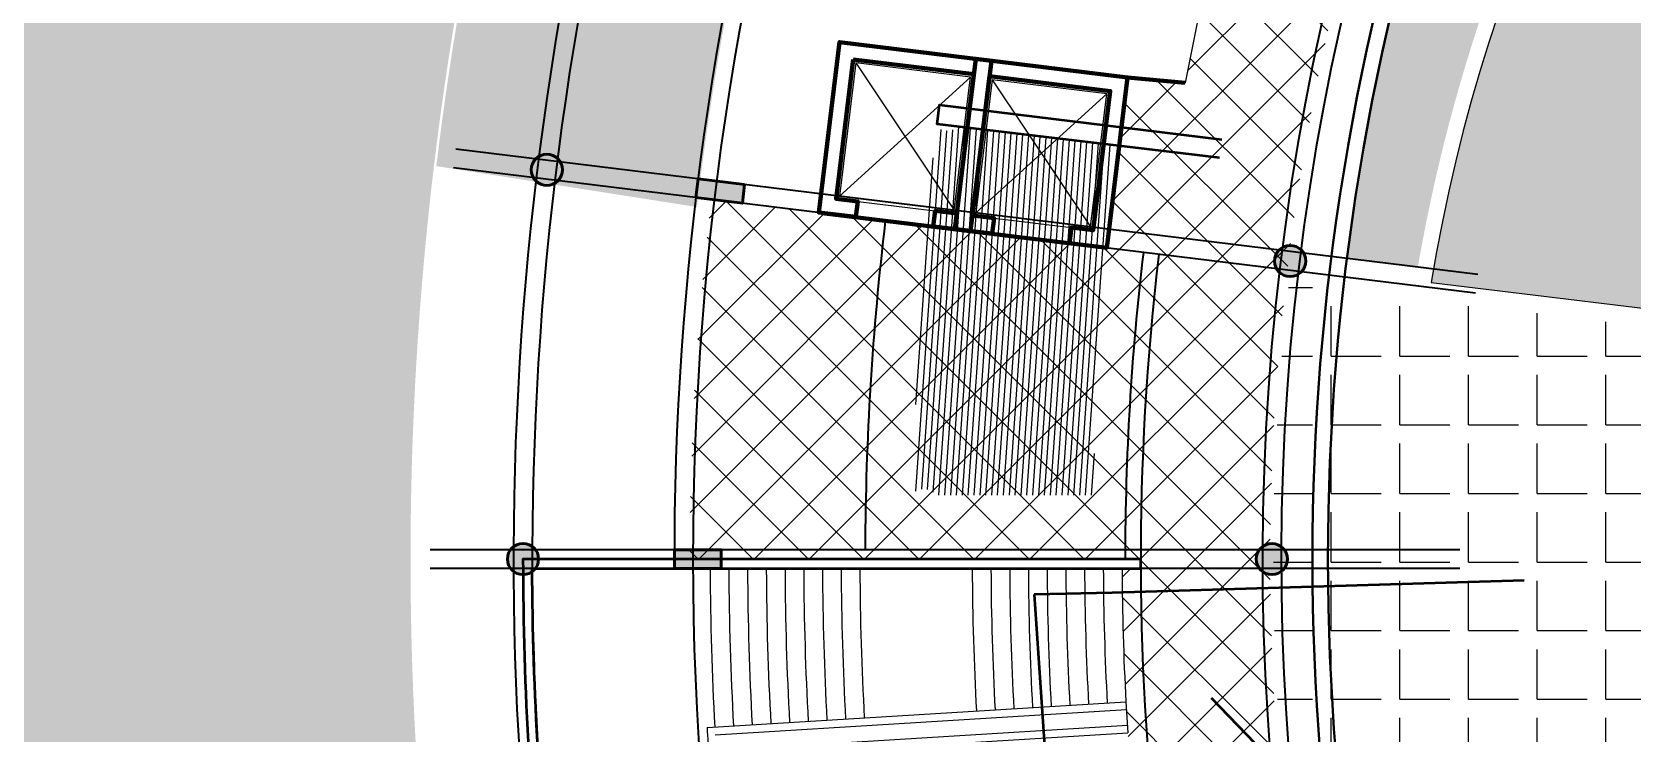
# Model space of a CAD drawing. Header units: inches. Extents: x -1373420 to 1275728, y -1279082 to 1370051.
# Drawn here: x -51074 to -50048, y 45338 to 45788 of the extents above; entities that cross this region are included whole.
import ezdxf

# ---------------------------------------------------------------- set-up
doc = ezdxf.new("R2010")
doc.units = ezdxf.units.IN
doc.header["$LTSCALE"] = 100
doc.header["$MEASUREMENT"] = 0
for name, color, linetype, true_color in [('6', 7, 'Continuous', 0x57a70c), ('7', 7, 'Continuous', 0x4a8e0b), ('road', 7, 'Continuous', 0x768ba2)]:
    doc.layers.add(name, color=color, linetype=linetype, true_color=true_color)
doc.layers.add('a Walkway', color=7, linetype='Continuous', lineweight=30, true_color=0x4b2e26)
for name, color, linetype, lineweight in [('beam', 40, 'Continuous', 15), ('Building', 250, 'Continuous', 60), ('COLUMN', 1, 'Continuous', 40), ('Hatch', 213, 'Continuous', 13), ('WALL', 7, 'Continuous', 35)]:
    doc.layers.add(name, color=color, linetype=linetype, lineweight=lineweight)
doc.layers.add('HS', color=7, linetype='Continuous')
doc.layers.add('rest circle', color=76, linetype='Continuous')
doc.styles.get("Standard").update_dxf_attribs({"font": 'arial.ttf'})
doc.dimstyles.get("Standard").update_dxf_attribs({"dimtxt": 12, "dimasz": 0.18, "dimexe": 0.18, "dimexo": 0.0625, "dimgap": 0.09, "dimtad": 0, "dimtih": 1, "dimtoh": 1, "dimdec": 1, "dimzin": 0, "dimdsep": 46, "dimlunit": 4, "dimtxsty": 'Standard', "dimcen": 0.09, "dimadec": 0, "dimazin": 0, "dimtfac": 1, "dimtdec": 1, "dimtofl": 0, "dimtmove": 0, "dimatfit": 3, "dimfxl": 1, "dimtolj": 1, "dimtzin": 0, "dimarcsym": 0})

# ---------------------------------------------------------------- blocks, each defined once
blk = doc.blocks.new('A$Cd32af88c')
at = {"layer": 'HS'}
h = blk.add_hatch(color=256, dxfattribs=at)
h.dxf.hatch_style = 1
h.paths.add_polyline_path([(0, 10, 1), (20, 10, 1)])
at = {"layer": 'COLUMN'}
blk.add_circle((10, 10), 10, dxfattribs=at)
blk = doc.blocks.new('A$C2b1145ed')
h = blk.add_hatch(color=256)
h.dxf.hatch_style = 1
h.paths.add_polyline_path([(152.0593707966722, 2086.237701548761), (150.5969386758104, 2074.327147729065), (120.8205541265708, 2077.983228031219), (122.2829862474325, 2089.893781850916)])
h = blk.add_hatch(color=256)
h.dxf.hatch_style = 1
h.paths.add_polyline_path([(137.0059496974283, 1840.116442155253), (137.0059496974283, 1852.116442155253), (107.0059496974283, 1852.116442155253), (107.0059496974283, 1840.116442155253)])
at = {"layer": 'Hatch', "lineweight": 5, "true_color": 0x636466}
h = blk.add_hatch(dxfattribs=at)
h.set_pattern_fill('ANSI37', color=251, scale=200)
h.set_pattern_definition([(45, (0, 0), (-17.67766952966369, 17.67766952966369), []), (135, (0, 0), (-17.67766952966369, -17.67766952966369), [])])
edge = h.paths.add_edge_path()
edge.add_line((1180.788041485121, 3147.314239261967), (1134.375030497045, 3216.124357784041))
edge.add_arc((2058.409664708382, 1846.161709622711), 1652.464118393885, 123.9995159391951, 169.3844037144346)
edge.add_line((434.2270731514291, 2150.576840427049), (433.6446437504856, 2150.685437409637))
edge.add_line((433.6446437504856, 2150.685437409637), (397.5272540483896, 2154.981864632687))
edge.add_line((397.5272540483896, 2154.981864632687), (384.1123952329992, 2045.802921381442))
edge.add_line((384.1123952329992, 2045.802921381442), (130.7438710934673, 2076.764797914737))
edge.add_arc((2058.45703773025, 1846.116442155251), 1941.462520070724, 173.177070234812, 179.9999999999999)
edge.add_line((116.9945176595259, 1846.116442155253), (405.928900306335, 1846.116442155253))
edge.add_line((405.928900306335, 1846.116442155253), (405.9397927437553, 1840.116442155395))
edge.add_line((405.9397927437553, 1840.116442155395), (393.9397142169341, 1840.116442155392))
edge.add_arc((2058.457037730245, 1846.116442155271), 1664.528137423911, 180.2065302555176, 183.1532883231089)
edge.add_line((396.4490922795774, 1754.554935315523), (397.6789067561392, 1734.447646361312))
edge.add_arc((2058.457037730261, 1846.116442155272), 1664.528137423928, 183.8467116768918, 186.7934697444786)
edge.add_line((405.6155578763651, 1649.218085762046), (417.5261896375539, 1650.68052745292))
edge.add_line((417.5261896375539, 1650.68052745292), (418.2574056979847, 1644.725250543072))
edge.add_line((418.2574056979847, 1644.725250543072), (418.2465944511412, 1644.723923088878))
edge.add_arc((2058.457037730203, 1846.116442155253), 1652.528137423867, 186.9999999999999, 236)
edge.add_line((1134.375030497044, 476.1085265264669), (1180.788041485121, 544.9186450485395))
edge.add_arc((2058.4570377302, 1846.116442155253), 1569.528137423859, 123.99999999999989, 236.0000000000001, ccw=False)
for p, q in [((397.5272540483896, 2154.981864632687), (434.4142914086224, 2151.623239293806)), ((384.1123952331424, 2045.802921381425), (201.8167489292586, 2067.890279367773))]:
    blk.add_line(p, q)
at = {"layer": 'beam', "lineweight": 25}
for p, q in [((621.9044602737827, 2028.547978544928), (-33.05045186965839, 2108.966329843661)), ((620.442028152921, 2016.637424725232), (-34.51288399052015, 2097.055776023965)), ((610.3794937892089, 1852.116442155253), (-49.49401542784472, 1852.116442155253)), ((610.3794937892089, 1840.116442155253), (-49.49401542784472, 1840.116442155253))]:
    blk.add_line(p, q, dxfattribs=at)
for radius, start, end in [(2054.528137423852, 115.8326743939538, 236.1673256060462), (2042.528137423852, 115.8316913411407, 236.1683086588593), (1951.462520070675, 115.7816644231915, 180.1761628599973), (1939.462520070675, 115.7816644231915, 186.8227471673833), (1574.52813742386, 115.7816644231915, 236.2183355768086), (1562.52813742386, 115.7799876279469, 236.2200123720531), (1829.156644742108, 173.1963848407623, 179.8036151592377), (1662.52813742388, 173.2067787098451, 180), (1652.528137423866, 173.2080300024015, 187.2080300024014)]:
    blk.add_arc((2058.457037730201, 1846.116442155253), radius, start, end, dxfattribs=at)
at = {"layer": 'COLUMN', "lineweight": 60}
for p, q in [((224.5478431419951, 2075.470083100229), (223.3291497079417, 2065.544621583816)), ((274.1751507240556, 2069.376615929985), (272.9564572900003, 2059.451154413558)), ((311.8919044864056, 2064.745580880543), (310.673211052352, 2054.820119364131)), ((361.5192120684658, 2058.652113710299), (360.3005186344107, 2048.726652193872))]:
    blk.add_line(p, q, dxfattribs=at)
for points in [[(272.9564572900003, 2059.451154413558), (296.7775649293778, 2056.526290171838), (310.1831927039793, 2165.706366852372), (212.9136698431, 2177.649562506074), (199.5080420685352, 2068.46948582554), (223.3291497079417, 2065.544621583816)], [(360.3005186344107, 2048.726652193872), (384.1216262737883, 2045.801787952152), (397.5272540483896, 2154.981864632687), (300.2577311875104, 2166.925060286389), (286.8521034129456, 2057.744983605853), (310.673211052352, 2054.820119364131)]]:
    blk.add_lwpolyline(points, dxfattribs=at)
at = {"layer": 'COLUMN', "lineweight": 60, "flags": 128}
for points in [[(221.6204379254984, 2166.505407555625), (299.0390377535201, 2156.999598770011), (288.0707968470459, 2067.67044512229), (274.1751507240556, 2069.376615929985), (272.9564572900003, 2059.451154413558), (296.7775649293778, 2056.526290171838), (310.1831927039793, 2165.706366852372), (212.9136698431, 2177.649562506074), (199.5080420685352, 2068.46948582554), (223.3291497079417, 2065.544621583816), (224.5478431419951, 2075.470083100229), (210.6521970190174, 2077.176253907908)], [(308.9644992699087, 2155.780905335939), (386.3830990979304, 2146.275096550326), (375.4148581914562, 2056.945942902605), (361.5192120684658, 2058.652113710299), (360.3005186344107, 2048.726652193872), (384.1216262737883, 2045.801787952152), (397.5272540483896, 2154.981864632687), (300.2577311875104, 2166.925060286389), (286.8521034129456, 2057.744983605853), (310.673211052352, 2054.820119364131), (311.8919044864056, 2064.745580880543), (297.9962583634278, 2066.451751688222)]]:
    blk.add_lwpolyline(points, close=True, dxfattribs=at)
at = {"layer": 'COLUMN'}
for points in [[(152.0593707966722, 2086.237701548761), (150.5969386758104, 2074.327147729065), (120.8205541265708, 2077.983228031219), (122.2829862474325, 2089.893781850916)], [(137.0059496974283, 1840.116442155253), (137.0059496974283, 1852.116442155253), (107.0059496974283, 1852.116442155253), (107.0059496974283, 1840.116442155253)]]:
    blk.add_lwpolyline(points, close=True, dxfattribs=at)
at = {"layer": 'WALL', "lineweight": 20}
for p, q in [((212.8810280091166, 2078.917607524368), (296.8102067634277, 2155.258245153546)), ((223.361791541955, 2164.276576565526), (286.3294432305748, 2069.899276112391)), ((310.7058528863654, 2153.55207434584), (373.6735045749851, 2059.174773892705)), ((300.225089353527, 2068.193105304683), (384.154268107838, 2144.533742933862)), ((127.9506460471141, 1738.060299893221), (396.449092279576, 1754.55493531555)), ((133.2207513340576, 1733.373289905759), (396.7543349772503, 1749.56426132344)), ((396.449092279576, 1754.55493531555), (397.670063070273, 1734.592239347112)), ((129.1716168378113, 1718.097603924784), (397.670063070273, 1734.592239347112)), ((133.8312367294062, 1723.39194192154), (397.3648203725988, 1739.582913339221))]:
    blk.add_line(p, q, dxfattribs=at)
for points in [[(210.6521970190174, 2077.176253907908), (288.0707968470459, 2067.67044512229), (299.0390377535201, 2156.999598770011), (221.6204379254984, 2166.505407555625)], [(212.8810280091166, 2078.917607524368), (286.3294432305748, 2069.899276112391), (296.8102067634277, 2155.258245153546), (223.361791541955, 2164.276576565526)], [(297.9962583634278, 2066.451751688222), (375.4148581914562, 2056.945942902605), (386.3830990979304, 2146.275096550326), (308.9644992699087, 2155.780905335939)], [(300.225089353527, 2068.193105304683), (373.6735045749851, 2059.174773892705), (384.154268107838, 2144.533742933862), (310.7058528863654, 2153.55207434584)]]:
    blk.add_lwpolyline(points, close=True, dxfattribs=at)
at = {"layer": 'WALL'}
blk.add_lwpolyline([(417.526189637554, 1650.68052745292), (30.43112618972964, 1603.151230059797, -0.02908268702793248), (15.9377129334564, 1840.116442155254), (405.9397927437551, 1840.116442155395), (405.9397927437556, 1840.116442155253), (405.928900306335, 1846.116442155253), (10, 1846.116442155253, 0.03090124032127037), (25.26888812850746, 1596.472327973421), (418.2574056979847, 1644.725250543072)], format="xyb", dxfattribs=at)
at = {"layer": 'WALL', "lineweight": 20}
for radius, start, end in [(1652.528137423866, 124, 169.3463084792453), (1652.528137423866, 179.7919699975986, 180.2080300024052), (1928.528137423866, 180.2080300024015, 183.202902772536), (1916.528137423866, 180.2080300024015, 183.2010425342676), (1904.528137423866, 180.2080300024015, 183.199158853799), (1892.528137423866, 180.2080300024015, 183.1972512852003), (1880.528137423866, 180.2080300024015, 183.1953193711591), (1868.528137423866, 180.2080300024015, 183.193362642615), (1856.528137423866, 180.2080300024015, 183.19138061838), (1844.528137423866, 180.2080300024015, 183.1893728047438), (1832.528137423866, 180.2080300024015, 183.1873386950638), (1760.52875854587, 180.2080300024015, 183.1723181593118), (1748.528137423866, 180.2080300024015, 183.1723181593118), (1736.528137423866, 180.2080300024015, 183.1700537414072), (1724.528137423866, 180.2080300024015, 183.1677578094115), (1712.528137423866, 180.2080300024015, 183.1654297008344), (1700.528137423866, 180.2080300024015, 183.1630687344856), (1688.528137423866, 180.2080300024015, 183.16067420981), (1676.528137423866, 180.2080300024015, 183.1582454061945), (1664.528137423866, 180.2080300024015, 183.155781582245), (1933.528137423866, 183.2036710568814, 183.7963289431184)]:
    blk.add_arc((2058.457037730201, 1846.116442155253), radius, start, end, dxfattribs=at)
at = {"lineweight": 60, "xscale": -1}
for p, rotation in [((16.56212004614571, 2106.904711287551), 173), ((494.3907670939267, 2049.387478027402), 165.9999999999886)]:
    blk.add_blockref('A$Cd32af88c', p, dxfattribs=dict(at, rotation=rotation))
at = {"lineweight": 60}
for p in [(0, 1836.116442155253), (479.9833403055091, 1836.116442155253)]:
    blk.add_blockref('A$Cd32af88c', p, dxfattribs=at)
blk = doc.blocks.new('*D320')
at = {"layer": 'Defpoints', "color": 0, "transparency": 16777216}
for p in [(-50847.50955229976, 46755.95378662444), (-52799.40904145025, 45409.08790049665), (-51189.54562904343, 45080.45133774944)]:
    blk.add_point(p, dxfattribs=at)
at = {"layer": 'rest circle', "color": 0, "lineweight": -2, "transparency": 16777216}
for p, q in [((-52457.40896729056, 47084.41398663764), (-52627.12189372697, 46253.0560007868)), ((-50847.57078936017, 46755.96628752165), (-52457.54932744058, 47084.62635195562)), ((-52799.37303886627, 45409.26426323066), (-52629.66011242987, 46240.62224908148)), ((-51189.60686610384, 45080.46383864665), (-52799.58540418425, 45409.12390308063))]:
    blk.add_line(p, q, dxfattribs=at)
at = {"layer": 'rest circle', "color": 0, "transparency": 16777216}
for points in [[(-52457.43836107956, 47084.41998706831), (-52457.37957350156, 47084.40798620698), (-52457.37296470658, 47084.59034937165)], [(-52799.40243265528, 45409.27026366132), (-52799.34364507727, 45409.25826279999), (-52799.40904145025, 45409.08790049665)]]:
    blk.add_solid(points, dxfattribs=at)
at = {"layer": 'rest circle', "color": 0, "transparency": 16777216, "insert": (-52628.39100307842, 46246.83912493415), "char_height": 12, "attachment_point": 5}
blk.add_mtext('\\A1;142\'-6"', dxfattribs=at)

msp = doc.modelspace()

# ---------------------------------------------------------------- hatches: boundary and pattern name
at = {"layer": '6', "lineweight": 15}
h = msp.add_hatch(color=256, dxfattribs=at)
h.dxf.hatch_style = 1
edge = h.paths.add_edge_path()
edge.add_line((-50647.51719422836, 45675.35868639601), (-50814.58101063132, 45701.59827801799))
edge.add_arc((-48709.37924212196, 45447.10840500247), 2120.528137422945, 130.385988324258, 173.1071762841293, ccw=False)
edge.add_arc((-48780.30542389913, 45574.7688024879), 1977.542308367225, 115.0959052387258, 131.2172947553731, ccw=False)
edge.add_line((-49619.04974415473, 47365.62936283908), (-49546.37385592081, 47211.36252862502))
edge.add_arc((-48704.71712987791, 45445.28821952174), 1956.375349918281, 115.481033567407, 173.2463666864774)
edge = h.paths.add_edge_path()
edge.add_arc((-52738.63980386232, 49121.00986334442), 3492.089042344839, 359.5694488427918, 361.3271057557619)
edge.add_line((-49247.48746405658, 49201.88767200541), (-49367.38819706599, 49196.1571399109))
edge.add_arc((-52738.63980386218, 49121.00986334474), 3372.089042344695, -4.693770669253581, 1.2769467812137236, ccw=False)
edge.add_arc((-49418.34942485103, 48150.3808150051), 695.8694496089341, 76.75269235666963, 86.66432080745221, ccw=False)
edge.add_line((-49258.887703913, 48827.73319778273), (-49217.63986671454, 49002.94340275506))
edge.add_arc((-49418.34942485104, 48150.38081500508), 875.8694496089505, 20.94516793439061, 76.75269235666872, ccw=False)
edge.add_line((-48600.35483844567, 48463.48167634179), (-48768.46097072223, 48399.13629351588))
edge.add_arc((-49418.34942485105, 48150.38081500512), 695.8694496089438, -18.91734951009778, 20.9451679343872, ccw=False)
edge.add_line((-48760.06581087405, 47924.77723686764), (-48589.78810924126, 47866.4205377949))
edge.add_arc((-49418.34942485105, 48150.38081500508), 875.8694496089558, 301.2201330454209, 341.08265048990575, ccw=False)
edge.add_line((-48964.36216586689, 47401.35287064096), (-48871.06320829551, 47247.42007843576))
edge.add_arc((-49418.34942485108, 48150.38081500511), 1055.869449608983, 269.3301190898343, 301.22013304542077, ccw=False)
edge.add_line((-49430.69397587952, 47094.58353016418), (-49426.48508587716, 47454.5589254969))
edge.add_arc((-49418.34942485103, 48150.38081500509), 695.8694496089603, 240.7449570176925, 269.33011908983156, ccw=False)
edge.add_arc((-52738.63980386221, 49121.00986334492), 3372.089042344791, 323.11167371486124, 332.10304849439717, ccw=False)
edge.add_arc((-48804.01382625303, 45617.46405789379), 1928.824896377006, 114.9960437882396, 129.914003702083, ccw=False)
edge.add_line((-49619.04974417685, 47365.62936282861), (-49592.4870100066, 47309.6078010633))
edge.add_arc((-49588.20269482376, 47300.57205851417), 10.0000000000023, -64.63193853302539, 115.3680614669943, ccw=False)
edge.add_line((-49583.91837964093, 47291.53631596504), (-49547.15969133837, 47214.01119700022))
edge.add_arc((-48903.85703385215, 45817.478589282), 1537.576545590197, 114.7328192795782, 134.3360521430386)
edge.add_line((-49978.41620669181, 46917.23502486909), (-49790.16925696877, 46700.68168120229))
edge.add_arc((-49459.33486794904, 46389.82780061298), 453.9620336938881, 136.7834657411078, 438.2812943190214)
edge.add_line((-49367.13201160469, 46834.32770085755), (-49249.07588776495, 46585.3439784283))
edge.add_line((-49249.07588776495, 46585.3439784283), (-49189.50856770449, 46624.26247466186))
edge.add_arc((-49641.77261403324, 47251.43726499534), 773.234107648835, 305.7958725030344, 314.4286593551116)
edge.add_arc((-49641.7726140338, 47251.43726499614), 773.234107649804, 314.4286593550995, 339.9411065197127)
edge.add_arc((-48365.77680153973, 46788.93722648857), 584.0002813642252, 130.4614992975265, 160.2553979433383, ccw=False)
edge.add_line((-48744.75615492236, 47233.26928513747), (-48860.6511845432, 47369.14971408159))
edge.add_arc((-49418.34942485105, 48150.38081500509), 959.8694496089593, 305.5219414544776, 439.6955539138086)
edge = h.paths.add_edge_path(flags=17)
edge.add_arc((-49418.34942485108, 48150.38081500502), 395.8694496090199, 72.20819292901942, 89.64488653429288)
edge.add_arc((-52738.63980386218, 49121.0098633447), 3372.089042344679, 337.2231691691652, 350.1861086559823, ccw=False)
edge.add_arc((-49418.34942485103, 48150.380815005), 395.8694496088796, 237.76439129084, 255.2010848961141)
edge.add_arc((-52738.63980386223, 49121.00986334489), 3492.089042344771, 337.1977241067858, 350.2115537183555)
at = {"layer": '7', "lineweight": 15}
h = msp.add_hatch(color=256, dxfattribs=at)
h.dxf.hatch_style = 1
h.paths.add_polyline_path([(-48099.72675370669, 46855.11345182407, 0.4258379479465526), (-50139.12575457268, 46004.38097036493), (-50066.83445427867, 45976.63094013611, -0.4496693631724198), (-48464.78152311924, 46343.68913029959)])
h.paths.add_polyline_path([(-50139.12575457268, 46004.38097036493, 0.001957557204224272), (-50143.42616996721, 45993.17800524695), (-50072.58108464124, 45965.9831249313, -0.00275360887647418), (-50066.83445427867, 45976.63094013611)])
h.paths.add_polyline_path([(-50072.58108464124, 45965.9831249313), (-50143.42616996721, 45993.17800524695, 0.02859349595215895), (-50196.09122964719, 45826.14577569898), (-50139.96790117057, 45812.152658297, -0.03827596053809423)])
h.paths.add_polyline_path([(-50196.09122964719, 45826.14577569898, 0.00195755720422405), (-50198.99429239437, 45814.50222698368), (-50143.88107805981, 45800.76095932336, -0.002741204816102277), (-50139.96790117057, 45812.152658297)])
h.paths.add_polyline_path([(-50143.88107805981, 45800.76095932336), (-50198.99429239437, 45814.50222698368, 0.02859349595215476), (-50230.91068656323, 45642.2967741022), (-50185.47070835611, 45636.7174463306, -0.03857098617787343)])
h.paths.add_polyline_path([(-50185.47070835609, 45262.43201513373), (-50230.91068656291, 45256.85268736217, 0.02859349595214618), (-50198.99429239379, 45084.64723448081), (-50143.88107805979, 45098.38850214097, -0.03857098617787359)])
h.paths.add_polyline_path([(-50139.96790117055, 45086.99680316733, -0.002741204816102324), (-50143.88107805979, 45098.38850214097), (-50198.99429239379, 45084.64723448081, 0.001957557204224039), (-50196.09122964659, 45073.00368576549)])
h.paths.add_polyline_path([(-50139.96790117055, 45086.99680316733), (-50196.09122964659, 45073.00368576549, 0.02859349595214371), (-50143.42616996636, 44905.9714562177), (-50072.5810846412, 44933.16633653305, -0.03827596053809373)])
h.paths.add_polyline_path([(-50066.83445427864, 44922.51852132823, -0.002753608876474118), (-50072.5810846412, 44933.16633653305), (-50143.42616996636, 44905.9714562177, 0.001957557204224209), (-50139.12575457181, 44894.76849109973)])
h.paths.add_polyline_path([(-50066.83445427864, 44922.51852132823), (-50139.12575457181, 44894.76849109973, 0.425837947945305), (-48099.72675371044, 44044.03600964118), (-48464.78152312056, 44555.46033116386, -0.4496693631719589)])
h = msp.add_hatch(color=256, dxfattribs=at)
h.dxf.hatch_style = 1
edge = h.paths.add_edge_path()
edge.add_arc((-49103.00053661606, 45449.57473073062), 808.5281374239695, 100.53464938290222, 109.20737012838211, ccw=False)
edge.add_line((-49250.82382607023, 46244.47473960042), (-49372.72584223081, 46504.15605309258))
edge.add_arc((-49103.0005366168, 45449.57473073111), 1088.528137423296, 104.3467154569735, 104.993765087243)
edge.add_arc((-49103.00053661605, 45449.57473073073), 1088.528137423855, 104.9937650872759, 170.6272919764018)
edge.add_line((-50176.99665743444, 45626.8480745546), (-49898.66938414209, 45593.20214483642))
edge.add_arc((-49103.00053661605, 45449.5747307307), 808.528137423877, 140.0696718512458, 169.7676391853799, ccw=False)
edge.add_line((-49723.00053661605, 45968.53306143377), (-49723.00053661605, 46069.57473073073))
edge.add_line((-49723.00053661605, 46069.57473073073), (-49621.9588673191, 46069.57473073073))
edge.add_arc((-49103.00053661607, 45449.57473073073), 808.5281374238493, 110.3031417423893, 129.9303281487518, ccw=False)
edge = h.paths.add_edge_path()
edge.add_line((-49621.9588673191, 44829.57473073073), (-49723.00053661605, 44829.57473073073))
edge.add_line((-49723.00053661605, 44829.57473073073), (-49723.00053661605, 44930.61640002769))
edge.add_arc((-49103.00053661448, 45449.57473073172), 808.5281374256944, 188.8164373086319, 219.9303281487345, ccw=False)
edge.add_line((-49901.97547054972, 45325.65215832362), (-50180.7342500216, 45296.65792670805))
edge.add_arc((-49103.00053661605, 45449.57473073072), 1088.528137423843, 188.0756424599632, 269.6597984434082)
edge.add_line((-49109.46378389065, 44361.06578157224), (-49109.46378389065, 44641.07242681271))
edge.add_arc((-49103.00053661606, 45449.57473073073), 808.5281374238525, 230.0696718512478, 269.54198163585875, ccw=False)
h = msp.add_hatch(color=256, dxfattribs=at)
h.dxf.hatch_style = 1
h.paths.add_polyline_path([(-50105.96400448996, 45626.95525060756), (-49897.16164585407, 45601.31754468696, -0.1373075392629942), (-49703.00053662072, 45991.53206208273), (-49703.00053662072, 46049.5747307308), (-49644.95786797264, 46049.5747307308, -0.3847685516195208), (-48561.0432052688, 46049.5747307308), (-48503.00053662072, 46049.5747307308), (-48503.00053662072, 45991.53206207679), (-48459.95936292275, 46030.40952813571, -0.3847685516168957), (-48459.95936292376, 44868.73993332477), (-48503.00053662072, 44907.61739938291), (-48503.00053662072, 44849.5747307308), (-48561.0432052688, 44849.5747307308, -0.3847685516195204), (-49644.95786797264, 44849.5747307308), (-49703.00053662072, 44849.5747307308), (-49703.00053662072, 44907.61739938355, -0.1373075392621312), (-49897.16164585143, 45297.83191677768), (-50105.96400448996, 45272.19421085677, 11.39635630064019)])
h.paths.add_polyline_path([(-49644.95786797264, 46049.5747307308), (-49703.00053662072, 46049.5747307308), (-49703.00053662072, 45991.53206208273, -0.02539728423062254)], flags=17)
h.paths.add_polyline_path([(-49703.00053662072, 44907.61739938355), (-49703.00053662072, 44849.5747307308), (-49644.95786796813, 44849.5747307308, -0.02539728423263567)], flags=17)
h.paths.add_polyline_path([(-48503.00053662072, 44907.61739937888, -0.02539728423062363), (-48561.0432052688, 44849.5747307308), (-48503.00053662072, 44849.5747307308)], flags=17)
h.paths.add_polyline_path([(-48503.00053662072, 46049.5747307308), (-48561.0432052688, 46049.5747307308, -0.02539728423062241), (-48503.00053662072, 45991.53206208273)], flags=17)
at = {"layer": 'a Walkway', "true_color": 0x939598}
h = msp.add_hatch(color=252, dxfattribs=at)
h.dxf.hatch_style = 1
h.paths.add_polyline_path([(-49652.99299724869, 43058.81611164488), (-49712.99299724869, 43058.81611164488), (-49712.99299724869, 41100.46151168257, -0.1177984113088613), (-49731.35194097363, 41023.61757859906), (-50183.91729696357, 40130.54136735495), (-50130.48241149084, 40103.25128158214), (-49677.8315681708, 40996.49619045157, 0.1177984113088613), (-49652.99299724869, 41100.46151168281)])
h.paths.add_polyline_path([(-51141.00319411352, 45619.42950440744), (-51141.00319411352, 46355.51222278598, -0.2550744230892159), (-50861.10307432551, 46868.47817592439, 0.09494354409176611), (-50162.18099126322, 47534.26185411481, 0.08754516116815408), (-49777.9627669102, 48338.441842773, 0.003875642468006892), (-49767.61453312699, 48376.82917830333, 0.01550492413256617), (-49732.20515681349, 48531.85573741767, 0.02707384384720121), (-49693.63817728154, 48806.6965977855), (-49753.4201291932, 48811.80719712746, -0.02707384384720117), (-49791.08482532061, 48543.3963022432, -0.01550492413256597), (-49825.66579108709, 48391.99662532828, -0.003875642468006653), (-49835.77192554792, 48354.5073703895, -0.087545161168154), (-50211.00127569411, 47569.14135852768, -0.09494354409178157), (-50893.5719150017, 46918.93384344691, 0.2550744230892215), (-51201.00319411352, 46355.51222278598), (-51201.00319411352, 45621.51628666505, 0.3055452732718371), (-49808.47438688006, 43211.61328671277, -0.2867533266225186), (-49712.99299724869, 43058.81611164488), (-49652.99299724869, 43058.81611164488, 0.2867513436293993), (-49782.17218571514, 43265.54096250156, -0.3057773431542215)])
h = msp.add_hatch(color=252, dxfattribs=at)
h.dxf.hatch_style = 1
h.paths.add_polyline_path([(-50175.53319997241, 45635.49727372725), (-50115.90322059744, 45628.17563289304, -11.43012603352641), (-50115.90322059743, 45270.9738285713), (-50175.53319997241, 45263.65218773709, 11.62344687181093)])
at = {"layer": 'Hatch', "true_color": 0x939598}
h = msp.add_hatch(dxfattribs=at)
h.set_pattern_fill('ANGLE', color=252, scale=160)
h.set_pattern_definition([(0, (-256.9494578633457, 16363.62259115526), (0, 44), [32, -12]), (90, (-256.9494578633457, 16363.62259115526), (-44, 2.694222958124178e-15), [32, -12])])
h.paths.add_polyline_path([(-49703.00053662072, 45961.21583884188, 0.1360791452541328), (-49880.8079961705, 45579.15937248223), (-50268.03679249074, 45626.70509020738, 0.05668141984293314), (-50268.03679249074, 45272.44437125696), (-49880.80799616782, 45319.99008898241, 0.1360791452532025), (-49703.00053662072, 44937.93362262458)])
h.paths.add_polyline_path([(-48503.00053662072, 45961.21583884188, 0.03967996962817219), (-48591.35942850964, 46049.5747307308), (-49614.6416447318, 46049.5747307308, 0.03967996962817226), (-49703.00053662072, 45961.21583884188), (-49703.00053662072, 44937.93362262458, 0.03967996963029965), (-49614.64164472721, 44849.5747307308), (-48591.35942850963, 44849.5747307308, 0.03967996962817156), (-48503.00053662072, 44937.93362261972)])
h.paths.add_polyline_path([(-49270.507563637, 46220.105729075, -0.1169813266853209), (-49372.50057979344, 46190.6188253966, 0.08955671056213502), (-49614.6416447318, 46049.5747307308), (-48591.35942850964, 46049.5747307308, 0.2341805125650865)])
h.paths.add_polyline_path([(-48591.35942850963, 44849.5747307308), (-49614.6416447318, 44849.5747307308, 0.3684773065242549)])
at = {"layer": 'Hatch'}
h = msp.add_hatch(dxfattribs=at)
h.set_pattern_fill('ANSI31', color=256, scale=30, angle=41)
h.set_pattern_definition([(86, (0, 16398.62137282794), (-3.740865188474341, 0.2615867765404698), [])])
h.paths.add_polyline_path([(-50379.33480802631, 45714.91505233383), (-50391.24987577702, 45716.34024021477, 0.02900113299037128), (-50405.05249367351, 45490.57351240484), (-50393.05243660253, 45490.57351240484, -0.02899637308825963)])
h.paths.add_polyline_path([(-50391.24987577702, 45716.34024021477), (-50479.92213640187, 45726.94652746906, -0.06063832277369423), (-50481.86689981687, 45725.51192737552, 0.02858260441284504), (-50496.11150636637, 45492.61466897727, -0.07279951218442256), (-50494.05623520608, 45490.57351240484), (-50405.05249367351, 45490.57351240484, -0.02900113299037127)])
h.paths.add_polyline_path([(-50481.86689981686, 45725.51192737556, -0.3333578167499989), (-50493.76772424804, 45727.05701665745, 0.02861438222991222), (-50508.11192287318, 45492.53144221596, -0.3333578167500103), (-50496.11150636637, 45492.6146689773, -0.02858260441284517)])
at = {"layer": 'road', "lineweight": 15, "true_color": 0xbdbdbd}
h = msp.add_hatch(color=9, dxfattribs=at)
h.dxf.hatch_style = 1
edge = h.paths.add_edge_path()
edge.add_arc((-48512.42961061766, 39322.25093822867), 1468.775614847834, 152.7167293442817, 188.8392590590656, ccw=False)
edge.add_line((-49817.80557196274, 39995.52310185497), (-49128.73058007032, 41356.49535396245))
edge.add_line((-49128.73058007032, 41356.49535396245), (-48853.92537851111, 41883.02624878185))
edge.add_line((-48853.92537851111, 41883.02624878185), (-48950.22644767451, 41932.04384332411))
edge.add_line((-48950.22644767451, 41932.04384332411), (-49277.83157788785, 41288.42343319191))
edge.add_arc((-49331.30325140138, 41315.64070953734), 59.9999999999984, 180, 333.0237404934612, ccw=False)
edge.add_line((-49391.30325140138, 41315.64070953734), (-49391.30325140138, 42834.24657650007))
edge.add_arc((-49151.30325140138, 42834.24657650007), 239.9999999999945, 153.6772058905331, 180, ccw=False)
edge.add_line((-49366.41767334484, 42940.6692501741), (-49102.01002921099, 43475.12206517765))
edge.add_arc((-48886.89560726754, 43368.69939150361), 239.9999999999988, 89.9999999999996, 153.6772058905298, ccw=False)
edge.add_line((-48886.89560726753, 43608.69939150361), (-48754.81135134663, 43608.69939150361))
edge.add_line((-48754.81135134664, 43608.69939150361), (-48754.81135134664, 43928.49224334327))
edge.add_arc((-48659.78802607628, 45383.26274398535), 1457.870584751549, 243.5631604639064, 266.26283846015684, ccw=False)
edge.add_line((-49308.8480529637, 44077.84797335468), (-49532.84874977207, 43625.07058348484))
edge.add_arc((-49640.40596074392, 43678.28192032168), 120.0000000000304, 242.3023382678722, 333.677205890634, ccw=False)
edge.add_arc((-48710.54865533757, 45449.5747307307), 2120.528137423806, 130.3859883242852, 242.30233826787298, ccw=False)
edge.add_arc((-52803.09937125228, 49157.66523424999), 3430.87745045066, 322.4093210395351, 351.1558031603668)
edge.add_line((-49413.01478890757, 48630.17437692685), (-49704.79403915631, 48630.17437692685))
edge.add_arc((-52248.94320027625, 49025.14279687776), 2574.625216761812, 302.7617777672401, 351.17551577751783, ccw=False)
edge.add_arc((-50531.00319411352, 46355.51222278599), 599.999999999997, 122.761777767219, 180)
edge.add_line((-51131.00319411352, 46355.51222278599), (-51131.00319411352, 45619.07920969237))
edge.add_arc((-48717.01723659035, 45449.57473073072), 2419.929745159374, 175.9834162610441, 244.0014358030916)
edge.add_arc((-49882.99299724868, 43058.81611164488), 239.9999999999983, 0, 64.00164332105783, ccw=False)
edge.add_line((-49642.99299724869, 43058.81611164488), (-49642.99299724869, 41100.46151168285))
edge.add_arc((-49882.99299724868, 41100.46151168285), 239.9999999999982, 333.12643948419696, 359.99999999999915, ccw=False)
edge.add_line((-49668.91150603699, 40991.97595909366), (-50121.57659724536, 40098.70293395338))
edge.add_arc((-48495.59807198422, 39261.67600197822), 1828.775614847853, 152.7613372104385, 188.8392590590656)
edge.add_line((-50302.65391064246, 38980.66097491863), (-50146.68216139045, 37977.69090922242))
edge.add_arc((-39114.57526061543, 40407.64337523343), 11296.55043175575, 192.4217289673663, 201.0666591447518)
edge.add_line((-49656.09658965703, 36347.05478162265), (-48998.33723445701, 35018.36987022885))
edge.add_arc((-46273.93636066301, 36429.51774100736), 3068.175098382133, 207.3826347407896, 247.4274182996669)
edge.add_line((-47451.66606790494, 33596.38322760845), (-46045.20458410899, 32839.50109395246))
edge.add_line((-46045.20458410899, 32839.50109395246), (-45853.10819477928, 33196.46046814652))
edge.add_line((-45853.10819477928, 33196.46046814652), (-47314.21499176955, 33982.74977840944))
edge.add_arc((-46290.76789929644, 36490.09267725788), 2708.17509838219, 207.4499354029386, 247.7957021570138, ccw=False)
edge.add_line((-48694.04030607498, 35241.69606467264), (-49342.8861842934, 36552.37560331141))
edge.add_arc((-39131.4067992488, 40468.21831148371), 10936.55043175575, 192.4802334437507, 200.9805487919396, ccw=False)
edge.add_line((-49809.53331232132, 38104.79928025912), (-49963.76105278064, 39096.55456749853))
edge = h.paths.add_edge_path()
edge.add_arc((-49418.34942485105, 48150.38081500509), 875.8694496089561, 20.94516793439053, 76.75269235666866)
edge.add_line((-49217.63986671454, 49002.94340275507), (-49258.88770391299, 48827.73319778273))
edge.add_arc((-49418.34942485107, 48150.3808150051), 695.8694496089581, 76.75269235666651, 86.66432080744909)
edge.add_arc((-52738.63980386217, 49121.00986334479), 3372.089042344694, 350.186108655981, 355.30622933074596, ccw=False)
edge.add_arc((-49418.34942485104, 48150.3808150051), 395.8694496089535, -122.23560870915247, 89.64488653429731, ccw=False)
edge.add_arc((-52738.63980386218, 49121.0098633448), 3372.089042344712, 332.1030484943988, 337.2231691691637, ccw=False)
edge.add_arc((-49418.34942485104, 48150.38081500509), 695.8694496089522, 240.7449570176929, 269.3301190898321)
edge.add_line((-49426.48508587716, 47454.55892549691), (-49430.69397587951, 47094.58353016419))
edge.add_arc((-49418.34942485105, 48150.3808150051), 1055.869449608956, 269.3301190898333, 301.2201330454206)
edge.add_line((-48871.0632082955, 47247.42007843577), (-48964.36216586689, 47401.35287064097))
edge.add_arc((-49418.34942485104, 48150.3808150051), 875.8694496089527, 301.2201330454201, 341.0826504899052)
edge.add_line((-48589.78810924126, 47866.42053779491), (-48760.06581087402, 47924.77723686765))
edge.add_arc((-49418.34942485104, 48150.3808150051), 695.8694496089506, 341.0826504899048, 380.9451679343896)
edge.add_line((-48768.46097072223, 48399.13629351589), (-48600.35483844567, 48463.4816763418))

# ---------------------------------------------------------------- linework, layer by layer
at = {"lineweight": 15}
msp.add_lwpolyline([(-49368.99669012267, 46213.09538881785, -0.03785995667585398), (-49250.82382607023, 46244.47473960042), (-49372.72584223081, 46504.15605309258, 0.002823294119450543), (-49384.61793087813, 46501.04282307233, 0.2944749726277325), (-50176.99665743444, 45626.8480745546), (-49898.66938414209, 45593.20214483642, -0.1303120215109804), (-49723.00053661605, 45968.53306143377), (-49723.00053661605, 46069.57473073073), (-49621.9588673191, 46069.57473073073, -0.08584973791101712), (-49383.54935332466, 46207.86894173955, -0.08584973791101712)], format="xyb", dxfattribs=at)
at = {"layer": 'a Walkway'}
for centre, radius, start, end in [((-48710.54865533658, 45449.57473073344), 1542.52813742386, 66.43195298469485, 293.5680470150951), ((-48710.54865533658, 45449.57473073344), 1532.52813742386, 66.43195298469485, 293.5680470150951), ((-49103.00053661776, 45449.5747307322), 1088.528137420605, 189.8344394760818, 94.86029325454022), ((-49103.00053661776, 45449.5747307322), 1028.528137420605, 189.9999358214068, 93.80878435968445), ((-49103.00053661776, 45449.5747307322), 1018.528137420605, 190.0294168018942, 93.71640662718067), ((-48717.01723659036, 45449.57473073072), 2499.929745159372, 175.9834162610815, 244.0014545257845), ((-48717.01723659036, 45449.57473073072), 2489.929745159372, 175.9834162610815, 244.0014545257845), ((-48717.01723659036, 45449.57473073072), 2429.929745159372, 175.9834162610815, 244.0014545257845), ((-48717.01723659036, 45449.57473073072), 2419.929745159372, 175.9834162610815, 244.0014545257845)]:
    msp.add_arc(centre, radius, start, end, dxfattribs=at)
at = {"layer": 'WALL'}
for p, q in [((-50381.29648443846, 45427.97009667152), (-50431.40331613435, 45426.88218629188)), ((-50431.40331613435, 45426.88218629188), (-50423.14885970124, 45306.61744366586)), ((-50117.41022118802, 45435.71864929236), (-50381.29648443846, 45427.97009667152)), ((-50318.00495856368, 45360.52288416249), (-50278.69263963297, 45319.66959539441))]:
    msp.add_line(p, q, dxfattribs=at)
msp.add_lwpolyline([(-50312.54819313755, 45706.92655607513), (-50493.58602690468, 45728.58089594758), (-50492.07328180415, 45740.9117167138), (-50311.1036470826, 45718.69143957776)], dxfattribs=at)

# ---------------------------------------------------------------- block references
at = {"layer": 'Building', "lineweight": 60}
msp.add_blockref('A$C2b1145ed', (-50769.00569306943, 43603.45828857691), dxfattribs=at)

# ---------------------------------------------------------------- dimensions: what is measured, and where the dimension line sits
at = {"layer": 'rest circle'}
dim = msp.add_aligned_dim(p1=(-50847.50955229976, 46755.95378662444), p2=(-51189.54562904343, 45080.45133774944), distance=-1643.0648791147694, dimstyle='Standard', override={"dimfxl": 0.18}, dxfattribs=at)
dim.commit()
dim.dimension.update_dxf_attribs({"geometry": '*D320', "text_midpoint": (-52628.39100307842, 46246.83912493415)})

doc.saveas('drawing.dxf')
